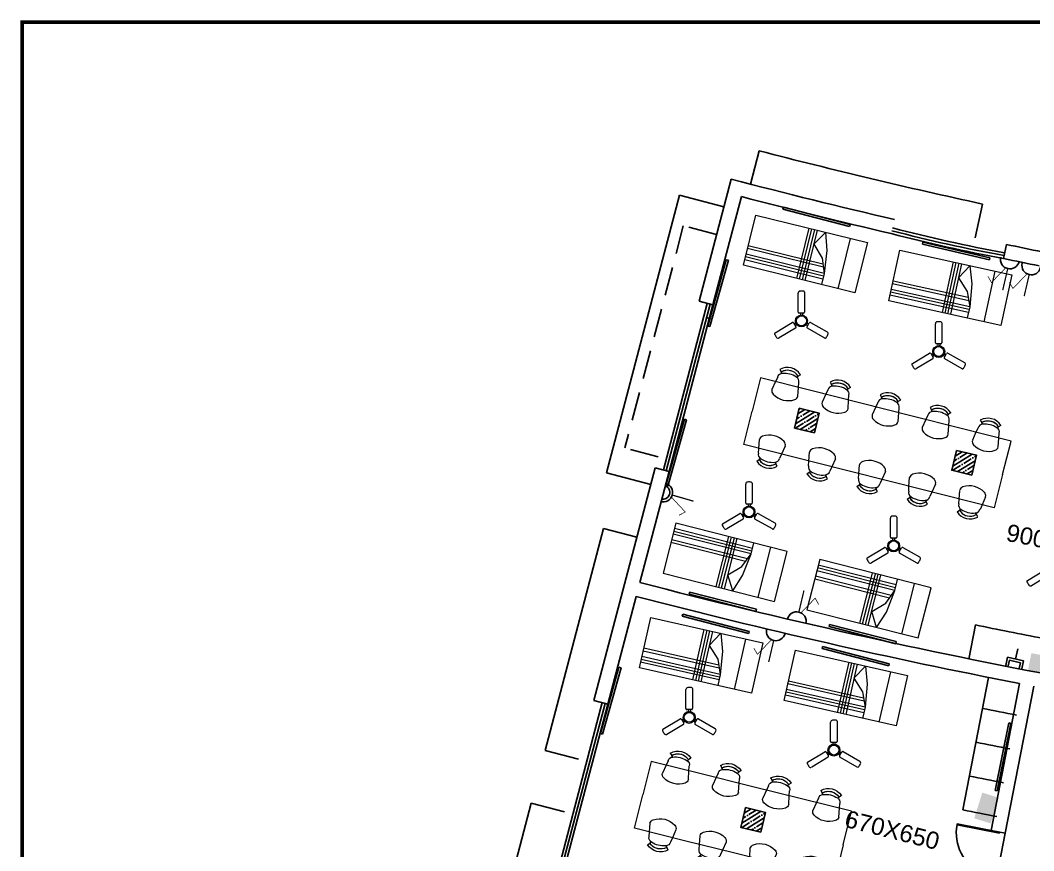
# Model space of a CAD drawing. Header units: inches. Extents: x -221585 to 401252, y -284294 to 332380.
# Drawn here: x 131561 to 133326, y 54636 to 56083 of the extents above; entities that cross this region are included whole.
import ezdxf
from ezdxf.enums import TextEntityAlignment as Align

# ---------------------------------------------------------------- set-up
doc = ezdxf.new("R2010")
doc.units = ezdxf.units.IN
doc.header["$MEASUREMENT"] = 0
doc.linetypes.add('HIDDEN', pattern=[0.375, 0.25, -0.125])
for name, color, linetype in [('A-TEXT', 3, 'Continuous'), ('A_dimension_100', 233, 'Continuous'), ('E-LIGHT', 7, 'Continuous'), ('Power', 7, 'Continuous'), ('UPS', 7, 'Continuous')]:
    doc.layers.add(name, color=color, linetype=linetype)
doc.layers.add('ceilingfan', color=1, linetype='Continuous', lineweight=15)
doc.layers.add('FURN', color=56, linetype='Continuous', lineweight=0)
doc.styles.get("Standard").update_dxf_attribs({"font": 'arial.ttf'})

# ---------------------------------------------------------------- blocks, each defined once
blk = doc.blocks.new('d2')
at = {"color": 1, "ltscale": 8}
for p, q in [((-332.772, -186.458, 9945.752), (-332.753, -186.454, 9945.752)), ((-332.628, -187.194, 9945.752), (-332.772, -186.458, 9945.752)), ((-332.609, -187.19, 9945.752), (-332.753, -186.454, 9945.752)), ((-332.753, -186.454, 9945.752), (-332.753, -186.454, 9945.732)), ((-332.753, -186.454, 9945.732), (-332.753, -186.454, 9945.732)), ((-334.226, -186.743, 9945.752), (-334.206, -186.739, 9945.752)), ((-334.082, -187.479, 9945.752), (-334.226, -186.743, 9945.752)), ((-334.062, -187.475, 9945.752), (-334.206, -186.739, 9945.752)), ((-332.628, -187.194, 9945.752), (-332.609, -187.19, 9945.752)), ((-334.063, -187.577, 9945.752), (-332.589, -187.288, 9945.752)), ((-334.082, -187.479, 9945.752), (-334.062, -187.475, 9945.752))]:
    blk.add_line(p, q, dxfattribs=at)
for centre, start, end in [((-332.628, -187.194, 9945.752), 101.092, 178.0402), ((-334.062, -187.475, 9945.752), 24.1438, 101.092)]:
    blk.add_arc(centre, 0.75, start, end, dxfattribs=at)
blk = doc.blocks.new('A$C25933C84')
at = {"color": 8, "linetype": 'Continuous'}
for p, q in [((0, 0.9), (2, 0.9)), ((0, 0), (0, 0.9)), ((0.3, 0.9), (0.3, 0)), ((0.6, 0.7), (0.6, 0.9)), ((2, 0.9), (2, 0)), ((0.65, 0.3), (0.6, 0.7)), ((0.7, 0.45), (0.6, 0.7)), ((0.9, 0.25), (0.7, 0.45)), ((0.75, 0), (0.65, 0.3)), ((0.75, 0), (0.9, 0.25)), ((2, 0), (0, 0))]:
    blk.add_line(p, q, dxfattribs=at)
at = {"color": 8}
for p, q in [((0.9, 0), (0.9, 0.9)), ((0.95, 0), (0.95, 0.9)), ((1, 0), (1, 0.9)), ((1.05, 0), (1.05, 0.9)), ((0.6, 0.8), (2, 0.8)), ((0.6, 0.75), (2, 0.75)), ((0.6, 0.7), (2, 0.7)), ((0.64, 0.6), (2, 0.6)), ((0.66, 0.55), (2, 0.55))]:
    blk.add_line(p, q, dxfattribs=at)
blk = doc.blocks.new('FREGTET')
at = {"layer": 'FURN', "color": 8}
for p, q in [((-154.66, 109.191, -2766.571), (-154.635, 109.149, -2766.571)), ((-154.66, 109.191, -2766.571), (-154.635, 109.149, -2766.571)), ((-154.617, 109.122, -2766.571), (-154.635, 109.149, -2766.571)), ((-154.617, 109.122, -2766.571), (-154.635, 109.149, -2766.571)), ((-154.369, 109.063, -2766.571), (-154.341, 109.079, -2766.571)), ((-154.369, 109.063, -2766.571), (-154.341, 109.079, -2766.571)), ((-154.3, 109.105, -2766.571), (-154.341, 109.079, -2766.571)), ((-154.3, 109.105, -2766.571), (-154.341, 109.079, -2766.571)), ((-154.994, 109.041, -2766.571), (-155.133, 108.458, -2766.571)), ((-154.118, 108.833, -2766.571), (-154.994, 109.041, -2766.571)), ((-154.732, 108.979, -2766.571), (-154.793, 108.838, -2766.571)), ((-154.698, 109.057, -2766.571), (-154.732, 108.979, -2766.571)), ((-154.698, 109.057, -2766.571), (-154.732, 108.979, -2766.571)), ((-154.331, 108.884, -2766.571), (-154.327, 108.968, -2766.571)), ((-154.331, 108.884, -2766.571), (-154.327, 108.968, -2766.571)), ((-153.784, 108.982, -2766.571), (-153.76, 108.941, -2766.571)), ((-153.784, 108.982, -2766.571), (-153.76, 108.941, -2766.571)), ((-153.742, 108.914, -2766.571), (-153.76, 108.941, -2766.571)), ((-153.742, 108.914, -2766.571), (-153.76, 108.941, -2766.571)), ((-154.34, 108.731, -2766.571), (-154.331, 108.884, -2766.571)), ((-153.243, 108.625, -2766.571), (-154.118, 108.833, -2766.571)), ((-153.856, 108.771, -2766.571), (-153.917, 108.63, -2766.571)), ((-153.822, 108.848, -2766.571), (-153.856, 108.771, -2766.571)), ((-153.822, 108.848, -2766.571), (-153.856, 108.771, -2766.571)), ((-153.493, 108.854, -2766.571), (-153.465, 108.871, -2766.571)), ((-153.493, 108.854, -2766.571), (-153.465, 108.871, -2766.571)), ((-153.425, 108.897, -2766.571), (-153.465, 108.871, -2766.571)), ((-153.425, 108.897, -2766.571), (-153.465, 108.871, -2766.571)), ((-153.456, 108.676, -2766.571), (-153.451, 108.76, -2766.571)), ((-153.456, 108.676, -2766.571), (-153.451, 108.76, -2766.571)), ((-152.908, 108.774, -2766.571), (-152.884, 108.732, -2766.571)), ((-152.908, 108.774, -2766.571), (-152.884, 108.732, -2766.571)), ((-152.866, 108.705, -2766.571), (-152.884, 108.732, -2766.571)), ((-152.866, 108.705, -2766.571), (-152.884, 108.732, -2766.571)), ((-153.464, 108.523, -2766.571), (-153.456, 108.676, -2766.571)), ((-152.367, 108.417, -2766.571), (-153.243, 108.625, -2766.571)), ((-152.98, 108.563, -2766.571), (-153.042, 108.422, -2766.571)), ((-152.946, 108.64, -2766.571), (-152.98, 108.563, -2766.571)), ((-152.946, 108.64, -2766.571), (-152.98, 108.563, -2766.571)), ((-152.618, 108.646, -2766.571), (-152.59, 108.663, -2766.571)), ((-152.618, 108.646, -2766.571), (-152.59, 108.663, -2766.571)), ((-152.549, 108.689, -2766.571), (-152.59, 108.663, -2766.571)), ((-152.549, 108.689, -2766.571), (-152.59, 108.663, -2766.571)), ((-152.58, 108.468, -2766.571), (-152.576, 108.552, -2766.571)), ((-152.58, 108.468, -2766.571), (-152.576, 108.552, -2766.571)), ((-152.033, 108.566, -2766.571), (-152.008, 108.524, -2766.571)), ((-152.033, 108.566, -2766.571), (-152.008, 108.524, -2766.571)), ((-155.271, 107.874, -2766.571), (-155.133, 108.458, -2766.571)), ((-152.589, 108.314, -2766.571), (-152.58, 108.468, -2766.571)), ((-151.491, 108.209, -2766.571), (-152.367, 108.417, -2766.571)), ((-152.071, 108.432, -2766.571), (-152.105, 108.355, -2766.571)), ((-152.071, 108.432, -2766.571), (-152.105, 108.354, -2766.571)), ((-151.991, 108.497, -2766.571), (-152.008, 108.524, -2766.571)), ((-151.991, 108.497, -2766.571), (-152.008, 108.524, -2766.571)), ((-151.742, 108.438, -2766.571), (-151.714, 108.454, -2766.571)), ((-151.742, 108.438, -2766.571), (-151.714, 108.454, -2766.571)), ((-151.674, 108.481, -2766.571), (-151.714, 108.454, -2766.571)), ((-151.674, 108.481, -2766.571), (-151.714, 108.454, -2766.571)), ((-152.105, 108.355, -2766.571), (-152.166, 108.214, -2766.571)), ((-151.713, 108.106, -2766.571), (-151.705, 108.259, -2766.571)), ((-151.705, 108.259, -2766.571), (-151.7, 108.344, -2766.571)), ((-151.705, 108.259, -2766.571), (-151.7, 108.344, -2766.571)), ((-151.63, 107.625, -2766.571), (-151.491, 108.209, -2766.571)), ((-154.396, 107.666, -2766.571), (-155.271, 107.874, -2766.571)), ((-155.009, 107.811, -2766.571), (-155.001, 107.965, -2766.571)), ((-154.547, 107.857, -2766.571), (-154.609, 107.716, -2766.571)), ((-155.014, 107.727, -2766.571), (-155.009, 107.812, -2766.571)), ((-155.014, 107.727, -2766.571), (-155.009, 107.811, -2766.571)), ((-154.609, 107.716, -2766.571), (-154.643, 107.639, -2766.571)), ((-154.609, 107.716, -2766.571), (-154.643, 107.639, -2766.571)), ((-153.52, 107.458, -2766.571), (-154.396, 107.666, -2766.571)), ((-154.133, 107.603, -2766.571), (-154.125, 107.756, -2766.571)), ((-155.04, 107.59, -2766.571), (-154.999, 107.617, -2766.571)), ((-155.04, 107.59, -2766.571), (-154.999, 107.617, -2766.571)), ((-154.971, 107.633, -2766.571), (-154.999, 107.617, -2766.571)), ((-154.971, 107.633, -2766.571), (-154.999, 107.617, -2766.571)), ((-154.723, 107.574, -2766.571), (-154.705, 107.547, -2766.571)), ((-154.723, 107.574, -2766.571), (-154.705, 107.547, -2766.571)), ((-154.681, 107.505, -2766.571), (-154.705, 107.547, -2766.571)), ((-154.681, 107.505, -2766.571), (-154.705, 107.547, -2766.571)), ((-154.138, 107.519, -2766.571), (-154.133, 107.603, -2766.571)), ((-154.138, 107.519, -2766.571), (-154.133, 107.603, -2766.571)), ((-153.733, 107.508, -2766.571), (-153.767, 107.431, -2766.571)), ((-153.733, 107.508, -2766.571), (-153.767, 107.431, -2766.571)), ((-153.672, 107.649, -2766.571), (-153.733, 107.508, -2766.571)), ((-153.258, 107.395, -2766.571), (-153.249, 107.548, -2766.571)), ((-151.63, 107.625, -2766.571), (-151.769, 107.041, -2766.571)), ((-154.164, 107.382, -2766.571), (-154.124, 107.408, -2766.571)), ((-154.164, 107.382, -2766.571), (-154.124, 107.408, -2766.571)), ((-154.096, 107.425, -2766.571), (-154.124, 107.408, -2766.571)), ((-154.096, 107.425, -2766.571), (-154.124, 107.408, -2766.571)), ((-153.847, 107.366, -2766.571), (-153.83, 107.338, -2766.571)), ((-153.847, 107.366, -2766.571), (-153.83, 107.338, -2766.571)), ((-153.805, 107.297, -2766.571), (-153.83, 107.338, -2766.571)), ((-153.805, 107.297, -2766.571), (-153.83, 107.338, -2766.571)), ((-152.645, 107.249, -2766.571), (-153.52, 107.458, -2766.571)), ((-153.262, 107.311, -2766.571), (-153.258, 107.395, -2766.571)), ((-153.262, 107.311, -2766.571), (-153.258, 107.395, -2766.571)), ((-152.796, 107.441, -2766.571), (-152.858, 107.3, -2766.571)), ((-152.382, 107.187, -2766.571), (-152.374, 107.34, -2766.571)), ((-153.289, 107.174, -2766.571), (-153.248, 107.2, -2766.571)), ((-153.289, 107.174, -2766.571), (-153.248, 107.2, -2766.571)), ((-153.22, 107.216, -2766.571), (-153.248, 107.2, -2766.571)), ((-153.22, 107.216, -2766.571), (-153.248, 107.2, -2766.571)), ((-152.972, 107.157, -2766.571), (-152.954, 107.13, -2766.571)), ((-152.972, 107.157, -2766.571), (-152.954, 107.13, -2766.571)), ((-152.858, 107.3, -2766.571), (-152.892, 107.223, -2766.571)), ((-152.858, 107.3, -2766.571), (-152.892, 107.223, -2766.571)), ((-151.769, 107.041, -2766.571), (-152.645, 107.249, -2766.571)), ((-152.387, 107.103, -2766.571), (-152.382, 107.187, -2766.571)), ((-152.387, 107.103, -2766.571), (-152.382, 107.187, -2766.571)), ((-151.921, 107.233, -2766.571), (-151.982, 107.092, -2766.571)), ((-152.93, 107.089, -2766.571), (-152.954, 107.13, -2766.571)), ((-152.93, 107.089, -2766.571), (-152.954, 107.13, -2766.571)), ((-152.413, 106.966, -2766.571), (-152.373, 106.992, -2766.571)), ((-152.413, 106.966, -2766.571), (-152.373, 106.992, -2766.571)), ((-152.345, 107.008, -2766.571), (-152.373, 106.992, -2766.571)), ((-152.345, 107.008, -2766.571), (-152.373, 106.992, -2766.571)), ((-151.982, 107.092, -2766.571), (-152.016, 107.014, -2766.571)), ((-151.982, 107.092, -2766.571), (-152.016, 107.014, -2766.571)), ((-152.096, 106.949, -2766.571), (-152.078, 106.922, -2766.571)), ((-152.096, 106.949, -2766.571), (-152.078, 106.922, -2766.571)), ((-152.054, 106.88, -2766.571), (-152.078, 106.922, -2766.571)), ((-152.054, 106.88, -2766.571), (-152.078, 106.922, -2766.571))]:
    blk.add_line(p, q, dxfattribs=at)
for centre, radius, start, end in [((-154.615, 109.037, -2766.571), 0.0847, 91.5148, 166.6297), ((-154.615, 109.037, -2766.571), 0.0847, 91.5148, 166.6297), ((-154.525, 108.959, -2766.571), 0.268, 33.0269, 120.2325), ((-154.525, 108.959, -2766.571), 0.268, 33.0269, 120.2325), ((-154.525, 108.959, -2766.571), 0.219, 33.0269, 120.2325), ((-154.525, 108.959, -2766.571), 0.219, 46.2775, 120.2325), ((-154.576, 108.746, -2766.571), 0.378, 56.8909, 96.3685), ((-154.576, 108.746, -2766.571), 0.378, 56.8909, 96.3685), ((-154.409, 108.988, -2766.571), 0.0847, 346.6297, 61.7447), ((-154.409, 108.988, -2766.571), 0.0847, 346.6297, 61.7447), ((-153.74, 108.829, -2766.571), 0.0847, 91.5148, 166.6297), ((-153.74, 108.829, -2766.571), 0.0847, 91.5148, 166.6297), ((-153.649, 108.751, -2766.571), 0.268, 33.0269, 120.2325), ((-153.649, 108.751, -2766.571), 0.268, 33.0269, 120.2325), ((-153.649, 108.751, -2766.571), 0.219, 33.0269, 120.2325), ((-153.649, 108.751, -2766.571), 0.219, 46.2775, 120.2325), ((-153.7, 108.538, -2766.571), 0.378, 56.8909, 96.3685), ((-153.7, 108.538, -2766.571), 0.378, 56.8909, 96.3685), ((-154.711, 108.819, -2766.571), 0.0847, 166.6297, 224.3988), ((-154.711, 108.819, -2766.571), 0.0847, 166.6297, 224.3988), ((-154.512, 109.013, -2766.571), 0.363, 224.3988, 288.8607), ((-154.512, 109.013, -2766.571), 0.363, 224.3988, 288.8607), ((-154.422, 108.75, -2766.571), 0.0847, 288.8607, 346.6297), ((-154.422, 108.75, -2766.571), 0.0847, 288.8607, 346.6297), ((-153.534, 108.78, -2766.571), 0.0847, 346.6297, 61.7447), ((-153.534, 108.78, -2766.571), 0.0847, 346.6297, 61.7447), ((-152.774, 108.543, -2766.571), 0.268, 33.0269, 120.2325), ((-152.774, 108.543, -2766.571), 0.268, 33.0269, 120.2325), ((-152.774, 108.543, -2766.571), 0.219, 33.0269, 120.2325), ((-152.774, 108.543, -2766.571), 0.219, 46.2775, 120.2325), ((-153.835, 108.611, -2766.571), 0.0847, 166.6297, 224.3988), ((-153.835, 108.611, -2766.571), 0.0847, 166.6297, 224.3988), ((-153.636, 108.805, -2766.571), 0.363, 224.3988, 288.8607), ((-153.636, 108.805, -2766.571), 0.363, 224.3988, 288.8607), ((-152.864, 108.621, -2766.571), 0.0847, 91.5148, 166.6297), ((-152.864, 108.621, -2766.571), 0.0847, 91.5148, 166.6297), ((-152.824, 108.33, -2766.571), 0.378, 56.8909, 96.3685), ((-152.824, 108.33, -2766.571), 0.378, 56.8909, 96.3685), ((-152.658, 108.572, -2766.571), 0.0847, 346.6297, 61.7447), ((-152.658, 108.572, -2766.571), 0.0847, 346.6297, 61.7447), ((-151.898, 108.335, -2766.571), 0.268, 33.0269, 120.2325), ((-151.898, 108.335, -2766.571), 0.268, 33.0269, 120.2325), ((-151.898, 108.335, -2766.571), 0.219, 33.0269, 120.2325), ((-151.898, 108.335, -2766.571), 0.219, 46.2775, 120.2325), ((-153.547, 108.542, -2766.571), 0.0847, 288.8607, 346.6297), ((-153.547, 108.542, -2766.571), 0.0847, 288.8607, 346.6297), ((-152.959, 108.403, -2766.571), 0.0847, 166.6297, 224.3988), ((-152.959, 108.403, -2766.571), 0.0847, 166.6297, 224.3988), ((-151.988, 108.413, -2766.571), 0.0847, 91.5148, 166.6297), ((-151.988, 108.413, -2766.571), 0.0847, 91.5148, 166.6297), ((-151.949, 108.122, -2766.571), 0.378, 56.8909, 96.3685), ((-151.949, 108.122, -2766.571), 0.378, 56.8909, 96.3685), ((-151.782, 108.364, -2766.571), 0.0847, 346.6297, 61.7447), ((-151.782, 108.364, -2766.571), 0.0847, 346.6297, 61.7447), ((-152.761, 108.597, -2766.571), 0.363, 224.3988, 288.8607), ((-152.761, 108.597, -2766.571), 0.363, 224.3988, 288.8607), ((-152.671, 108.334, -2766.571), 0.0847, 288.8607, 346.6297), ((-152.671, 108.334, -2766.571), 0.0847, 288.8607, 346.6297), ((-152.084, 108.194, -2766.571), 0.0847, 166.6297, 224.3988), ((-152.084, 108.194, -2766.571), 0.0847, 166.6297, 224.3988), ((-154.918, 107.945, -2766.571), 0.0847, 108.8607, 166.6297), ((-154.918, 107.945, -2766.571), 0.0847, 108.8607, 166.6297), ((-154.828, 107.682, -2766.571), 0.363, 44.3988, 108.8607), ((-154.828, 107.682, -2766.571), 0.363, 44.3988, 108.8607), ((-151.885, 108.389, -2766.571), 0.363, 224.3988, 288.8607), ((-151.885, 108.389, -2766.571), 0.363, 224.3988, 288.8607), ((-151.795, 108.126, -2766.571), 0.0847, 288.8607, 346.6297), ((-151.795, 108.126, -2766.571), 0.0847, 288.8607, 346.6297), ((-154.63, 107.876, -2766.571), 0.0847, 346.6297, 44.3988), ((-154.63, 107.876, -2766.571), 0.0847, 346.6297, 44.3988), ((-154.931, 107.707, -2766.571), 0.0847, 166.6297, 241.7447), ((-154.931, 107.707, -2766.571), 0.0847, 166.6297, 241.7447), ((-154.043, 107.737, -2766.571), 0.0847, 108.8607, 166.6297), ((-154.043, 107.737, -2766.571), 0.0847, 108.8607, 166.6297), ((-153.953, 107.474, -2766.571), 0.363, 44.3988, 108.8607), ((-153.953, 107.474, -2766.571), 0.363, 44.3988, 108.8607), ((-153.754, 107.668, -2766.571), 0.0847, 346.6297, 44.3988), ((-153.754, 107.668, -2766.571), 0.0847, 346.6297, 44.3988), ((-154.816, 107.736, -2766.571), 0.268, 213.0269, 300.2325), ((-154.816, 107.736, -2766.571), 0.268, 213.0269, 300.2325), ((-154.816, 107.736, -2766.571), 0.219, 213.0269, 300.2325), ((-154.816, 107.736, -2766.571), 0.219, 213.0269, 286.9819), ((-154.765, 107.949, -2766.571), 0.378, 236.8909, 276.3685), ((-154.765, 107.949, -2766.571), 0.378, 236.8909, 276.3685), ((-154.725, 107.658, -2766.571), 0.0847, 271.5148, 346.6297), ((-154.725, 107.658, -2766.571), 0.0847, 271.5148, 346.6297), ((-154.056, 107.499, -2766.571), 0.0847, 166.6297, 241.7447), ((-154.056, 107.499, -2766.571), 0.0847, 166.6297, 241.7447), ((-153.167, 107.529, -2766.571), 0.0847, 108.8607, 166.6297), ((-153.167, 107.529, -2766.571), 0.0847, 108.8607, 166.6297), ((-153.077, 107.266, -2766.571), 0.363, 44.3988, 108.8607), ((-153.077, 107.266, -2766.571), 0.363, 44.3988, 108.8607), ((-152.879, 107.46, -2766.571), 0.0847, 346.6297, 44.3988), ((-152.879, 107.46, -2766.571), 0.0847, 346.6297, 44.3988), ((-153.94, 107.528, -2766.571), 0.268, 213.0269, 300.2325), ((-153.94, 107.528, -2766.571), 0.268, 213.0269, 300.2325), ((-153.94, 107.528, -2766.571), 0.219, 213.0269, 300.2325), ((-153.94, 107.528, -2766.571), 0.219, 213.0269, 286.9819), ((-153.889, 107.741, -2766.571), 0.378, 236.8909, 276.3685), ((-153.889, 107.741, -2766.571), 0.378, 236.8909, 276.3685), ((-153.85, 107.45, -2766.571), 0.0847, 271.5148, 346.6297), ((-153.85, 107.45, -2766.571), 0.0847, 271.5148, 346.6297), ((-152.291, 107.321, -2766.571), 0.0847, 108.8607, 166.6297), ((-152.291, 107.321, -2766.571), 0.0847, 108.8607, 166.6297), ((-152.202, 107.058, -2766.571), 0.363, 44.3988, 108.8607), ((-152.202, 107.058, -2766.571), 0.363, 44.3988, 108.8607), ((-153.064, 107.32, -2766.571), 0.268, 213.0269, 300.2325), ((-153.064, 107.32, -2766.571), 0.268, 213.0269, 300.2325), ((-153.18, 107.291, -2766.571), 0.0847, 166.6297, 241.7447), ((-153.18, 107.291, -2766.571), 0.0847, 166.6297, 241.7447), ((-153.064, 107.32, -2766.571), 0.219, 213.0269, 300.2325), ((-153.064, 107.32, -2766.571), 0.219, 213.0269, 286.9819), ((-153.014, 107.533, -2766.571), 0.378, 236.8909, 276.3685), ((-153.014, 107.533, -2766.571), 0.378, 236.8909, 276.3685), ((-152.974, 107.242, -2766.571), 0.0847, 271.5148, 346.6297), ((-152.974, 107.242, -2766.571), 0.0847, 271.5148, 346.6297), ((-152.003, 107.252, -2766.571), 0.0847, 346.6297, 44.3988), ((-152.003, 107.252, -2766.571), 0.0847, 346.6297, 44.3988), ((-152.189, 107.112, -2766.571), 0.268, 213.0269, 300.2325), ((-152.189, 107.112, -2766.571), 0.268, 213.0269, 300.2325), ((-152.304, 107.083, -2766.571), 0.0847, 166.6297, 241.7447), ((-152.304, 107.083, -2766.571), 0.0847, 166.6297, 241.7447), ((-152.189, 107.112, -2766.571), 0.219, 213.0269, 300.2325), ((-152.189, 107.112, -2766.571), 0.219, 213.0269, 286.9819), ((-152.138, 107.325, -2766.571), 0.378, 236.8909, 276.3685), ((-152.138, 107.325, -2766.571), 0.378, 236.8909, 276.3685), ((-152.098, 107.034, -2766.571), 0.0847, 271.5148, 346.6297), ((-152.098, 107.034, -2766.571), 0.0847, 271.5148, 346.6297)]:
    blk.add_arc(centre, radius, start, end, dxfattribs=at)
blk = doc.blocks.new('xfggsdr')
at = {"color": 8, "extrusion": (3.15e-14, 5.7e-15, -1), "xscale": 99.99999999999996, "yscale": 99.99999999999996, "zscale": -100, "rotation": 275.7220156941657}
blk.add_blockref('FREGTET', (-154932.6, -31689.1, -276657.1), dxfattribs=at)
at = {"layer": 'FURN', "color": 8, "extrusion": (-1.83e-14, -1.1e-15, -1), "xscale": -99.99999999999996, "yscale": 99.99999999999996, "zscale": -99.99999999999996, "rotation": 261.1379053757277}
for p in [(-146010.8, -15268.6, 0), (-146050.6, -15524, 0)]:
    blk.add_blockref('A$C25933C84', p, dxfattribs=at)
at = {"layer": 'FURN', "color": 8, "extrusion": (1.79e-14, 3.8e-15, -1), "xscale": 99.99999999999994, "yscale": 99.99999999999994, "zscale": -100, "rotation": 83.41111061605987}
for p in [(-145396, -15364.4, 0), (-145425.7, -15621.1, 0)]:
    blk.add_blockref('A$C25933C84', p, dxfattribs=at)
blk = doc.blocks.new('Fan')
at = {"color": 6}
for p, q in [((-5.8, 15.7), (-5.8, 48.4)), ((5.2, 50.1), (5.2, 15.7)), ((3.5, 14), (-4.1, 14)), ((-1.9, 14), (-1.9, 10.8)), ((1.5, 14), (1.5, 10.8)), ((-45.2, -19.5), (-15.9, -1.9)), ((-10.2, -11.4), (-38.2, -28.2)), ((-13.6, -2.5), (-9.7, -9)), ((-12.6, -4.2), (-9.9, -2.6)), ((-10.8, -7.1), (-8.1, -5.5)), ((10.3, -7.3), (7.6, -5.8)), ((12, -4.4), (9.3, -2.8)), ((9.4, -9.1), (13.2, -2.4)), ((39.7, -28.3), (10, -11.4)), ((15.5, -1.8), (43.8, -18))]:
    blk.add_line(p, q, dxfattribs=at)
for centre, radius in [((-0.2, 0.8), 10.2), ((-0.2, 0.9), 8.5)]:
    blk.add_circle(centre, radius, dxfattribs=at)
for centre, radius, start, end in [((-0.2, 0.9), 51, 85.7207, 92.735), ((-2.4, 48.4), 3.4, 92.735, 180), ((3.5, 50.1), 1.7, 0, 85.7207), ((-4.1, 15.7), 1.7, 180, 270), ((3.5, 15.7), 1.7, 270, 0), ((-15, -3.4), 1.7, 30.9808, 120.9808), ((-11.1, -9.9), 1.7, 300.9808, 30.9808), ((10.8, -9.9), 1.7, 150.2708, 240.2708), ((14.6, -3.3), 1.7, 60.2708, 150.2708), ((-44.4, -21), 1.7, 120.9808, 206.3239), ((-0.2, 0.9), 51, 206.3239, 213.3255), ((-40, -25.3), 3.4, 213.3255, 300.9808), ((40.6, -26.9), 1.7, 240.2708, 325.7165), ((-0.2, 0.9), 51, 325.7165, 332.7215), ((42.1, -20.9), 3.4, 332.7215, 60.2708)]:
    blk.add_arc(centre, radius, start, end, dxfattribs=at)
blk = doc.blocks.new('light')
at = {"color": 5}
for p, q in [((112625.2, 38871.2), (112742.5, 38895.9)), ((112743.3, 38892.3), (112625.9, 38867.6)), ((112742.5, 38895.9), (112743.3, 38892.3)), ((112625.9, 38867.6), (112625.2, 38871.2))]:
    blk.add_line(p, q, dxfattribs=at)
blk = doc.blocks.new('ups 6A')
at = {"layer": 'E-LIGHT', "color": 4}
for points, const_width in [([(5905666.9, -1658491.3), (5905670.4, -1658287.3)], 11.7), ([(5905691.6, -1658286), (5905784.8, -1658448.2), (5905830.5, -1658400.8)], 6.64)]:
    blk.add_lwpolyline(points, dxfattribs=dict(at, const_width=const_width))
blk.add_arc((5905671.9, -1658199.8), 87.4, 179.01016, 359.01016, dxfattribs=at)
blk = doc.blocks.new('16A')
at = {"layer": 'E-LIGHT', "color": 1}
for points, const_width in [([(5916857.4, -1642748), (5916860.9, -1642952)], 11.7), ([(5916882, -1642953.3), (5916975.2, -1642791.1), (5917021, -1642838.5)], 6.64)]:
    blk.add_lwpolyline(points, dxfattribs=dict(at, const_width=const_width))
for centre, radius, start, end in [((5916862.4, -1643039.4), 87.4, 0.98984, 180.98984), ((5916863.3, -1643042.7), 64.6, 4.27254, 175.75788)]:
    blk.add_arc(centre, radius, start, end, dxfattribs=at)

msp = doc.modelspace()

# ---------------------------------------------------------------- hatches: boundary and pattern name
at = {"ltscale": 10}
h = msp.add_hatch(dxfattribs=at)
h.set_pattern_fill('ANSI35', color=1, scale=50, angle=-13.2251)
h.set_pattern_definition([(31.774949, (-59786.786, -86345.745), (-6.5823019, 10.6265376), []), (31.774949, (-59778.181, -86347.767), (-6.5823019, 10.6265376), [15.625, -3.125, 0, -3.125])])
h.paths.add_polyline_path([(132943.9, 55364.2), (132952, 55398.7), (132917.5, 55406.9), (132909.3, 55372.3)])
h = msp.add_hatch(dxfattribs=at)
h.set_pattern_fill('ANSI35', color=1, scale=50, angle=-13.2251)
h.set_pattern_definition([(31.774949, (-59512.986, -86419.175), (-6.5823019, 10.6265376), []), (31.774949, (-59504.382, -86421.197), (-6.5823019, 10.6265376), [15.625, -3.125, 0, -3.125])])
h.paths.add_polyline_path([(133217.7, 55290.7), (133225.8, 55325.3), (133191.3, 55333.4), (133183.1, 55298.9)])
h = msp.add_hatch(dxfattribs=at)
h.set_pattern_fill('ANSI35', color=1, scale=50, angle=-13.2251)
h.set_pattern_definition([(31.774949, (-59880.428, -87041.343), (-6.5823019, 10.6265376), []), (31.774949, (-59871.823, -87043.365), (-6.5823019, 10.6265376), [15.625, -3.125, 0, -3.125])])
h.paths.add_polyline_path([(132850.3, 54668.6), (132858.4, 54703.1), (132823.8, 54711.3), (132815.7, 54676.7)])

# ---------------------------------------------------------------- linework, layer by layer
at = {"color": 20, "ltscale": 10}
for p, q in [((132847.5, 55855.4, -0.4), (132832.4, 55797.4, 0)), ((132708.9, 55778.1, 0.4), (132581.5, 55294.6, 0.4)), ((132786.2, 55757.8, 0), (132708.9, 55778.1, 0.4)), ((133236.7, 55762.6, -0.4), (133223.9, 55704, 0)), ((132658.9, 55274.2, 0), (132581.5, 55294.6, 0.4)), ((132576.7, 55197.7, 0.4), (132474.8, 54810.9, 0.4)), ((132576.7, 55197.7, 0.4), (132634.7, 55182.4, 0.4)), ((132474.8, 54810.9, 0.4), (132532.8, 54795.6, 0.4)), ((132450.6, 54719.1, 0.4), (132348.8, 54332.2, 0.4)), ((132450.6, 54719.1, 0.4), (132508.7, 54703.8, 0.4))]:
    msp.add_line(p, q, dxfattribs=at)
at = {"color": 4, "ltscale": 8}
for p, q in [((132799, 55806.1, 0.4), (132743, 55593.4, 0.4)), ((132816.7, 55775.6, 0), (132767, 55587, 0.4)), ((132666.6, 55303.3, 0.4), (132559.8, 54898.1, 0.4)), ((132690.6, 55296.9, 0.4), (132639.7, 55103.5, 0.4)), ((132633.4, 55079.3, 1), (132584, 54891.7, 0.4))]:
    msp.add_line(p, q, dxfattribs=at)
at = {"color": 20, "linetype": 'HIDDEN', "ltscale": 200}
for p, q in [((132715.5, 55724.7, 0.3), (132613.6, 55337.9, 0.3)), ((132773.5, 55709.4, 0), (132715.5, 55724.7, 0.3)), ((132671.6, 55322.6, 0), (132613.6, 55337.9, 0.3))]:
    msp.add_line(p, q, dxfattribs=at)
at = {"color": 4, "ltscale": 10}
for p, q in [((133278.3, 55692.3, 0), (133273.2, 55667.8, 0)), ((132767, 55587, 0.4), (132743, 55593.4, 0.4)), ((132690.6, 55296.9, 0.4), (132666.6, 55303.3, 0.4)), ((133301.2, 54927.5, 0), (133251.6, 54671.5, 0)), ((133325.7, 54922.7, 0), (133276.1, 54666.7, 0)), ((132584, 54891.7, 0.4), (132559.8, 54898.1, 0.4)), ((133197.6, 54682.2, 0), (133197.6, 54682, 0)), ((133251.6, 54671.5, 0), (133276.1, 54666.7, 0))]:
    msp.add_line(p, q, dxfattribs=at)
at = {"color": 1, "ltscale": 8}
for p, q in [((132757.3, 55589.6, 0.4), (132680.9, 55299.5, 0.4)), ((132762.2, 55588.3, 0.4), (132685.8, 55298.2, 0.4)), ((132767, 55587, 0.4), (132690.6, 55296.9, 0.4)), ((132574.3, 54894.3, 0.4), (132497.9, 54604.2, 0.4)), ((132579.2, 54893, 0.4), (132502.8, 54602.9, 0.4)), ((132584, 54891.7, 0.4), (132507.6, 54601.6, 0.4))]:
    msp.add_line(p, q, dxfattribs=at)
at = {"color": 5}
msp.add_line((132760.9, 55563.2, 0.4), (132757.4, 55564.2, 0.4), dxfattribs=at)
at = {"color": 8, "ltscale": 10}
for p, q in [((133212.6, 54969.9, 0), (133224.1, 55029.5, 0)), ((133247.2, 54938.1, 0), (133202.5, 54707.4, 0))]:
    msp.add_line(p, q, dxfattribs=at)
at = {"color": 6, "const_width": 6.3}
msp.add_lwpolyline([(140179.2, 50278.4), (131563.9, 50278.4), (131563.9, 56079.6), (140179.2, 56079.6)], close=True, dxfattribs=at)
at = {"color": 1, "ltscale": 10, "elevation": 0.4}
for points in [[(132917.5, 55406.9), (132952, 55398.7), (132943.9, 55364.2), (132909.3, 55372.3)], [(133191.3, 55333.4), (133225.8, 55325.3), (133217.7, 55290.7), (133183.1, 55298.9)], [(132823.8, 54711.3), (132858.4, 54703.1), (132850.3, 54668.6), (132815.7, 54676.7)]]:
    msp.add_lwpolyline(points, close=True, dxfattribs=at)
at = {"color": 20, "ltscale": 10}
msp.add_arc((135368.3, 65562, -0.4), 10028.5, 255.44206, 257.72798, dxfattribs=at)
at = {"color": 4, "ltscale": 10}
for centre, radius, start, end in [((135368.3, 65562, 0), 10088.5, 255.2456, 256.9098), ((135383.7, 65626.1, 0), 10179.5, 255.39391, 256.9065), ((135368.3, 65562, 0), 10088.5, 258.04397, 258.40372), ((135368.3, 65562, 0), 10113.5, 258.04396, 258.40373), ((135370, 65570.2, 0.8), 10816.9, 255.37976, 259.4231), ((135357.5, 65517.9, -1), 10788.2, 255.37402, 259.01164)]:
    msp.add_arc(centre, radius, start, end, dxfattribs=at)
at = {"color": 1, "ltscale": 8}
for radius in [2670.5, 2665.5, 2660.5]:
    msp.add_arc((133752.7, 58295, 0), radius, 255.3517, 259.6587, dxfattribs=at)
at = {"color": 8, "ltscale": 10}
for radius, start, end in [(10748.5, 258.49285, 259.13253), (10888.5, 258.71098, 259.0267), (10948.5, 258.71271, 259.0267), (11008.5, 258.71442, 259.0267), (11068.5, 258.71611, 259.0267)]:
    msp.add_arc((135368.3, 65562, 0), radius, start, end, dxfattribs=at)
at = {"color": 3, "ltscale": 10}
for points in [[(133321.6, 54980.4, 0.8), (133367.6, 54971.6, 0.8), (133315.9, 54950.9, 0.8), (133362, 54942.1, 0.8)], [(133222.2, 54692.7, 0.4), (133236.2, 54737.5, 0.4), (133250.8, 54683.7, 0.4), (133264.9, 54728.5, 0.4)]]:
    msp.add_solid(points, dxfattribs=at)
at = {"layer": 'A_dimension_100', "color": 3, "ltscale": 0.05, "elevation": 0.4}
for points in [[(133294.2, 54970.1), (133298.1, 54987.8)], [(133277, 54959), (133280.1, 54973.2), (133307.9, 54967.2), (133304.8, 54953)], [(133281.4, 54958.1), (133283.5, 54967.9), (133302.6, 54963.7), (133300.4, 54953.9)]]:
    msp.add_lwpolyline(points, dxfattribs=at)
at = {"layer": 'FURN'}
for p, q in [((132883.8, 55474.5, 0.4), (132886.1, 55470.3, 0.4)), ((132883.8, 55474.5, 0.4), (132886.1, 55470.3, 0.4)), ((132850.1, 55460, 0.4), (132835.4, 55401.9, 0.4)), ((132937.4, 55438, 0.4), (132850.1, 55460, 0.4)), ((132879.8, 55461.1, 0.4), (132876.2, 55453.4, 0.4)), ((132879.8, 55461.1, 0.4), (132876.3, 55453.4, 0.4)), ((132887.9, 55467.5, 0.4), (132886.1, 55470.3, 0.4)), ((132887.9, 55467.5, 0.4), (132886.1, 55470.3, 0.4)), ((132912.6, 55461.3, 0.4), (132915.5, 55462.8, 0.4)), ((132912.6, 55461.3, 0.4), (132915.5, 55462.8, 0.4)), ((132919.5, 55465.4, 0.4), (132915.5, 55462.8, 0.4)), ((132919.5, 55465.4, 0.4), (132915.5, 55462.8, 0.4)), ((132876.3, 55453.4, 0.4), (132869.9, 55439.5, 0.4)), ((132915.1, 55428, 0.4), (132916.1, 55443.3, 0.4)), ((132916.1, 55443.3, 0.4), (132916.7, 55451.8, 0.4)), ((132916.1, 55443.3, 0.4), (132916.7, 55451.8, 0.4)), ((132967, 55439.1, 0.4), (132963.5, 55431.3, 0.4)), ((132967, 55439.1, 0.4), (132963.5, 55431.3, 0.4)), ((132971, 55452.4, 0.4), (132973.4, 55448.2, 0.4)), ((132971, 55452.4, 0.4), (132973.4, 55448.2, 0.4)), ((132975.1, 55445.4, 0.4), (132973.4, 55448.2, 0.4)), ((132975.1, 55445.4, 0.4), (132973.4, 55448.2, 0.4)), ((132999.9, 55439.2, 0.4), (133002.7, 55440.7, 0.4)), ((132999.9, 55439.2, 0.4), (133002.7, 55440.7, 0.4)), ((133006.8, 55443.3, 0.4), (133002.7, 55440.7, 0.4)), ((133006.8, 55443.3, 0.4), (133002.7, 55440.7, 0.4)), ((133024.6, 55415.9, 0.4), (132937.4, 55438, 0.4)), ((132963.5, 55431.3, 0.4), (132957.2, 55417.4, 0.4)), ((133002.3, 55405.9, 0.4), (133003.4, 55421.2, 0.4)), ((133003.4, 55421.2, 0.4), (133004, 55429.7, 0.4)), ((133003.4, 55421.2, 0.4), (133004, 55429.7, 0.4)), ((133058.2, 55430.3, 0.4), (133060.6, 55426.1, 0.4)), ((133058.2, 55430.3, 0.4), (133060.6, 55426.1, 0.4)), ((133062.4, 55423.4, 0.4), (133060.6, 55426.1, 0.4)), ((133062.4, 55423.4, 0.4), (133060.6, 55426.1, 0.4)), ((133094, 55421.2, 0.4), (133089.9, 55418.7, 0.4)), ((133094, 55421.2, 0.4), (133089.9, 55418.7, 0.4)), ((133111.9, 55393.8, 0.4), (133024.6, 55415.9, 0.4)), ((133050.7, 55409.2, 0.4), (133044.4, 55395.3, 0.4)), ((133054.3, 55417, 0.4), (133050.7, 55409.2, 0.4)), ((133054.3, 55417, 0.4), (133050.7, 55409.2, 0.4)), ((133087.1, 55417.1, 0.4), (133089.9, 55418.7, 0.4)), ((133087.1, 55417.1, 0.4), (133089.9, 55418.7, 0.4)), ((133090.6, 55399.2, 0.4), (133091.2, 55407.6, 0.4)), ((133090.6, 55399.2, 0.4), (133091.2, 55407.6, 0.4)), ((133145.5, 55408.2, 0.4), (133147.9, 55404, 0.4)), ((133145.5, 55408.2, 0.4), (133147.9, 55404, 0.4)), ((133149.6, 55401.3, 0.4), (133147.9, 55404, 0.4)), ((133149.6, 55401.3, 0.4), (133147.9, 55404, 0.4)), ((132820.7, 55343.7, 0.4), (132835.4, 55401.9, 0.4)), ((133089.6, 55383.9, 0.4), (133090.6, 55399.2, 0.4)), ((133199.1, 55371.7, 0.4), (133111.9, 55393.8, 0.4)), ((133138, 55387.2, 0.4), (133131.6, 55373.2, 0.4)), ((133141.5, 55394.9, 0.4), (133138, 55387.2, 0.4)), ((133141.5, 55394.9, 0.4), (133138, 55387.1, 0.4)), ((133174.4, 55395, 0.4), (133177.2, 55396.6, 0.4)), ((133174.4, 55395, 0.4), (133177.2, 55396.6, 0.4)), ((133181.3, 55399.1, 0.4), (133177.2, 55396.6, 0.4)), ((133181.3, 55399.1, 0.4), (133177.2, 55396.6, 0.4)), ((133232.7, 55386.1, 0.4), (133235.1, 55381.9, 0.4)), ((133232.7, 55386.1, 0.4), (133235.1, 55381.9, 0.4)), ((133176.8, 55361.8, 0.4), (133177.9, 55377.1, 0.4)), ((133177.9, 55377.1, 0.4), (133178.5, 55385.5, 0.4)), ((133177.9, 55377.1, 0.4), (133178.5, 55385.5, 0.4)), ((133177.9, 55377.1, 0.4), (133178.5, 55385.5, 0.4)), ((133177.9, 55377.1, 0.4), (133178.5, 55385.5, 0.4)), ((133286.3, 55349.6, 0.4), (133199.1, 55371.7, 0.4)), ((133228.7, 55372.8, 0.4), (133225.2, 55365.1, 0.4)), ((133228.7, 55372.8, 0.4), (133225.2, 55365.1, 0.4)), ((133236.9, 55379.2, 0.4), (133235.1, 55381.9, 0.4)), ((133236.9, 55379.2, 0.4), (133235.1, 55381.9, 0.4)), ((133261.6, 55372.9, 0.4), (133264.4, 55374.5, 0.4)), ((133261.6, 55372.9, 0.4), (133264.4, 55374.5, 0.4)), ((133268.5, 55377.1, 0.4), (133264.4, 55374.5, 0.4)), ((133268.5, 55377.1, 0.4), (133264.4, 55374.5, 0.4)), ((132846.8, 55337.1, 0.4), (132847.9, 55352.4, 0.4)), ((133225.2, 55365.1, 0.4), (133218.9, 55351.1, 0.4)), ((133264.1, 55339.7, 0.4), (133265.1, 55355, 0.4)), ((133265.1, 55355, 0.4), (133265.7, 55363.4, 0.4)), ((133265.1, 55355, 0.4), (133265.7, 55363.4, 0.4)), ((132907.9, 55321.6, 0.4), (132820.7, 55343.7, 0.4)), ((132846.2, 55328.7, 0.4), (132846.8, 55337.1, 0.4)), ((132846.2, 55328.7, 0.4), (132846.8, 55337.1, 0.4)), ((132893, 55341, 0.4), (132886.7, 55327, 0.4)), ((133271.6, 55291.4, 0.4), (133286.3, 55349.6, 0.4)), ((132843.4, 55315, 0.4), (132847.5, 55317.6, 0.4)), ((132843.4, 55315, 0.4), (132847.5, 55317.6, 0.4)), ((132850.3, 55319.2, 0.4), (132847.5, 55317.6, 0.4)), ((132850.3, 55319.2, 0.4), (132847.5, 55317.6, 0.4)), ((132886.7, 55327, 0.4), (132883.2, 55319.3, 0.4)), ((132886.7, 55327, 0.4), (132883.2, 55319.3, 0.4)), ((132995.2, 55299.5, 0.4), (132907.9, 55321.6, 0.4)), ((132934, 55315, 0.4), (132935.1, 55330.3, 0.4)), ((132980.3, 55318.9, 0.4), (132973.9, 55304.9, 0.4)), ((132875.1, 55312.9, 0.4), (132876.8, 55310.2, 0.4)), ((132875.1, 55312.9, 0.4), (132876.8, 55310.2, 0.4)), ((132879.2, 55306, 0.4), (132876.8, 55310.2, 0.4)), ((132879.2, 55306, 0.4), (132876.8, 55310.2, 0.4)), ((132933.5, 55306.6, 0.4), (132934, 55315, 0.4)), ((132933.5, 55306.6, 0.4), (132934, 55315, 0.4)), ((132973.9, 55304.9, 0.4), (132970.4, 55297.2, 0.4)), ((132973.9, 55304.9, 0.4), (132970.4, 55297.2, 0.4)), ((133082.4, 55277.4, 0.4), (132995.2, 55299.5, 0.4)), ((133021.3, 55292.9, 0.4), (133022.4, 55308.2, 0.4)), ((132930.6, 55292.9, 0.4), (132934.7, 55295.5, 0.4)), ((132930.6, 55292.9, 0.4), (132934.7, 55295.5, 0.4)), ((132937.6, 55297.1, 0.4), (132934.7, 55295.5, 0.4)), ((132937.6, 55297.1, 0.4), (132934.7, 55295.5, 0.4)), ((132962.3, 55290.8, 0.4), (132964, 55288.1, 0.4)), ((132962.3, 55290.8, 0.4), (132964, 55288.1, 0.4)), ((132966.4, 55283.9, 0.4), (132964, 55288.1, 0.4)), ((132966.4, 55283.9, 0.4), (132964, 55288.1, 0.4)), ((133020.7, 55284.5, 0.4), (133021.3, 55292.9, 0.4)), ((133020.7, 55284.5, 0.4), (133021.3, 55292.9, 0.4)), ((133061.2, 55282.8, 0.4), (133057.7, 55275.1, 0.4)), ((133061.2, 55282.8, 0.4), (133057.7, 55275.1, 0.4)), ((133067.5, 55296.8, 0.4), (133061.2, 55282.8, 0.4)), ((133108.5, 55270.8, 0.4), (133109.6, 55286.1, 0.4)), ((133271.6, 55291.4, 0.4), (133256.9, 55233.3, 0.4)), ((133017.9, 55270.8, 0.4), (133022, 55273.4, 0.4)), ((133017.9, 55270.8, 0.4), (133022, 55273.4, 0.4)), ((133024.8, 55275, 0.4), (133022, 55273.4, 0.4)), ((133024.8, 55275, 0.4), (133022, 55273.4, 0.4)), ((133049.5, 55268.7, 0.4), (133051.3, 55266, 0.4)), ((133049.5, 55268.7, 0.4), (133051.3, 55266, 0.4)), ((133053.7, 55261.8, 0.4), (133051.3, 55266, 0.4)), ((133053.7, 55261.8, 0.4), (133051.3, 55266, 0.4)), ((133256.9, 55233.3, 0.4), (133082.4, 55277.4, 0.4)), ((133108, 55262.4, 0.4), (133108.5, 55270.8, 0.4)), ((133108, 55262.4, 0.4), (133108.5, 55270.8, 0.4)), ((133154.8, 55274.7, 0.4), (133148.4, 55260.7, 0.4)), ((133195.8, 55248.7, 0.4), (133196.8, 55264, 0.4)), ((133105.1, 55248.7, 0.4), (133109.2, 55251.3, 0.4)), ((133105.1, 55248.7, 0.4), (133109.2, 55251.3, 0.4)), ((133112, 55252.9, 0.4), (133109.2, 55251.3, 0.4)), ((133112, 55252.9, 0.4), (133109.2, 55251.3, 0.4)), ((133136.8, 55246.6, 0.4), (133138.5, 55243.9, 0.4)), ((133136.8, 55246.6, 0.4), (133138.5, 55243.9, 0.4)), ((133148.4, 55260.7, 0.4), (133144.9, 55253, 0.4)), ((133148.4, 55260.7, 0.4), (133144.9, 55253, 0.4)), ((133195.2, 55240.3, 0.4), (133195.8, 55248.8, 0.4)), ((133195.2, 55240.3, 0.4), (133195.8, 55248.7, 0.4)), ((133242, 55252.6, 0.4), (133235.7, 55238.6, 0.4)), ((133140.9, 55239.7, 0.4), (133138.5, 55243.9, 0.4)), ((133140.9, 55239.7, 0.4), (133138.5, 55243.9, 0.4)), ((133192.4, 55226.7, 0.4), (133196.5, 55229.2, 0.4)), ((133192.4, 55226.7, 0.4), (133196.5, 55229.2, 0.4)), ((133199.3, 55230.8, 0.4), (133196.5, 55229.2, 0.4)), ((133199.3, 55230.8, 0.4), (133196.5, 55229.2, 0.4)), ((133235.7, 55238.6, 0.4), (133232.2, 55230.9, 0.4)), ((133235.7, 55238.6, 0.4), (133232.2, 55230.9, 0.4)), ((133224, 55224.5, 0.4), (133225.8, 55221.8, 0.4)), ((133224, 55224.5, 0.4), (133225.8, 55221.8, 0.4)), ((133228.2, 55217.6, 0.4), (133225.8, 55221.8, 0.4)), ((133228.2, 55217.6, 0.4), (133225.8, 55221.8, 0.4))]:
    msp.add_line(p, q, dxfattribs=at)
for centre, radius, start, end in [((132896.9, 55451.2, 0.4), 26.8, 32.1889, 119.3946), ((132896.9, 55451.2, 0.4), 26.8, 32.1889, 119.3946), ((132888, 55459.1, 0.4), 8.47, 90.6768, 165.7918), ((132888, 55459.1, 0.4), 8.47, 90.6768, 165.7918), ((132896.9, 55451.2, 0.4), 21.9, 32.1889, 119.3946), ((132896.9, 55451.2, 0.4), 21.9, 45.4396, 119.3946), ((132891.5, 55429.9, 0.4), 37.8, 56.053, 95.5305), ((132891.5, 55429.9, 0.4), 37.8, 56.053, 95.5305), ((132908.5, 55453.9, 0.4), 8.47, 345.7918, 60.9067), ((132908.5, 55453.9, 0.4), 8.47, 345.7918, 60.9067), ((132878.1, 55437.4, 0.4), 8.47, 165.7918, 223.5608), ((132878.1, 55437.4, 0.4), 8.47, 165.7918, 223.5608), ((132975.2, 55437, 0.4), 8.47, 90.6768, 165.7918), ((132975.2, 55437, 0.4), 8.47, 90.6768, 165.7918), ((132984.1, 55429.1, 0.4), 26.8, 32.1889, 119.3946), ((132984.1, 55429.1, 0.4), 26.8, 32.1889, 119.3946), ((132984.1, 55429.1, 0.4), 21.9, 32.1889, 119.3946), ((132984.1, 55429.1, 0.4), 21.9, 45.4396, 119.3946), ((132978.8, 55407.8, 0.4), 37.8, 56.053, 95.5305), ((132978.8, 55407.8, 0.4), 37.8, 56.053, 95.5305), ((132995.7, 55431.8, 0.4), 8.47, 345.7918, 60.9067), ((132995.7, 55431.8, 0.4), 8.47, 345.7918, 60.9067), ((132898.3, 55456.5, 0.4), 36.3, 223.5608, 288.0227), ((132898.3, 55456.5, 0.4), 36.3, 223.5608, 288.0227), ((132906.9, 55430.1, 0.4), 8.47, 288.0227, 345.7918), ((132906.9, 55430.1, 0.4), 8.47, 288.0227, 345.7918), ((133062.5, 55414.9, 0.4), 8.47, 90.6768, 165.7918), ((133062.5, 55414.9, 0.4), 8.47, 90.6768, 165.7918), ((133071.4, 55407, 0.4), 26.8, 32.1889, 119.3946), ((133071.4, 55407, 0.4), 26.8, 32.1889, 119.3946), ((133071.4, 55407, 0.4), 21.9, 32.1889, 119.3946), ((133071.4, 55407, 0.4), 21.9, 45.4396, 119.3946), ((133066, 55385.7, 0.4), 37.8, 56.053, 95.5305), ((133066, 55385.7, 0.4), 37.8, 56.053, 95.5305), ((132965.4, 55415.3, 0.4), 8.47, 165.7918, 223.5608), ((132965.4, 55415.3, 0.4), 8.47, 165.7918, 223.5608), ((132985.5, 55434.5, 0.4), 36.3, 223.5608, 288.0227), ((132985.5, 55434.5, 0.4), 36.3, 223.5608, 288.0227), ((132994.1, 55408, 0.4), 8.47, 288.0227, 345.7918), ((132994.1, 55408, 0.4), 8.47, 288.0227, 345.7918), ((133083, 55409.7, 0.4), 8.47, 345.7918, 60.9067), ((133083, 55409.7, 0.4), 8.47, 345.7918, 60.9067), ((133158.6, 55384.9, 0.4), 26.8, 32.1889, 119.3946), ((133158.6, 55384.9, 0.4), 26.8, 32.1889, 119.3946), ((133158.6, 55384.9, 0.4), 21.9, 32.1889, 119.3946), ((133158.6, 55384.9, 0.4), 21.9, 45.4396, 119.3946), ((133052.6, 55393.2, 0.4), 8.47, 165.7918, 223.5608), ((133052.6, 55393.2, 0.4), 8.47, 165.7918, 223.5608), ((133072.8, 55412.4, 0.4), 36.3, 223.5608, 288.0227), ((133072.8, 55412.4, 0.4), 36.3, 223.5608, 288.0227), ((133149.7, 55392.8, 0.4), 8.47, 90.6768, 165.7918), ((133149.7, 55392.8, 0.4), 8.47, 90.6768, 165.7918), ((133153.3, 55363.6, 0.4), 37.8, 56.053, 95.5305), ((133153.3, 55363.6, 0.4), 37.8, 56.053, 95.5305), ((133170.2, 55387.6, 0.4), 8.47, 345.7918, 60.9067), ((133170.2, 55387.6, 0.4), 8.47, 345.7918, 60.9067), ((133245.9, 55362.8, 0.4), 26.8, 32.1889, 119.3946), ((133245.9, 55362.8, 0.4), 26.8, 32.1889, 119.3946), ((133081.3, 55385.9, 0.4), 8.47, 288.0227, 345.7918), ((133081.3, 55385.9, 0.4), 8.47, 288.0227, 345.7918), ((133139.9, 55371.1, 0.4), 8.47, 165.7918, 223.5608), ((133139.9, 55371.1, 0.4), 8.47, 165.7918, 223.5608), ((133237, 55370.7, 0.4), 8.47, 90.6768, 165.7918), ((133237, 55370.7, 0.4), 8.47, 90.6768, 165.7918), ((133245.9, 55362.8, 0.4), 21.9, 32.1889, 119.3946), ((133245.9, 55362.8, 0.4), 21.9, 45.4396, 119.3946), ((133240.5, 55341.6, 0.4), 37.8, 56.053, 95.5305), ((133240.5, 55341.6, 0.4), 37.8, 56.053, 95.5305), ((133257.5, 55365.5, 0.4), 8.47, 345.7918, 60.9067), ((133257.5, 55365.5, 0.4), 8.47, 345.7918, 60.9067), ((132856.1, 55350.3, 0.4), 8.47, 108.0227, 165.7918), ((132856.1, 55350.3, 0.4), 8.47, 108.0227, 165.7918), ((132864.7, 55323.9, 0.4), 36.3, 43.5608, 108.0227), ((132864.7, 55323.9, 0.4), 36.3, 43.5608, 108.0227), ((133160, 55390.3, 0.4), 36.3, 223.5608, 288.0227), ((133160, 55390.3, 0.4), 36.3, 223.5608, 288.0227), ((133168.6, 55363.8, 0.4), 8.47, 288.0227, 345.7918), ((133168.6, 55363.8, 0.4), 8.47, 288.0227, 345.7918), ((133227.1, 55349, 0.4), 8.47, 165.7918, 223.5608), ((133227.1, 55349, 0.4), 8.47, 165.7918, 223.5608), ((132884.8, 55343, 0.4), 8.47, 345.7918, 43.5608), ((132884.8, 55343, 0.4), 8.47, 345.7918, 43.5608), ((132943.3, 55328.2, 0.4), 8.47, 108.0227, 165.7918), ((132943.3, 55328.2, 0.4), 8.47, 108.0227, 165.7918), ((132951.9, 55301.8, 0.4), 36.3, 43.5608, 108.0227), ((132951.9, 55301.8, 0.4), 36.3, 43.5608, 108.0227), ((133247.2, 55368.2, 0.4), 36.3, 223.5608, 288.0227), ((133247.2, 55368.2, 0.4), 36.3, 223.5608, 288.0227), ((133255.8, 55341.8, 0.4), 8.47, 288.0227, 345.7918), ((133255.8, 55341.8, 0.4), 8.47, 288.0227, 345.7918), ((132854.4, 55326.6, 0.4), 8.47, 165.7918, 240.9067), ((132854.4, 55326.6, 0.4), 8.47, 165.7918, 240.9067), ((132866, 55329.3, 0.4), 21.9, 212.1889, 299.3946), ((132866, 55329.3, 0.4), 21.9, 212.1889, 286.144), ((132871.4, 55350.5, 0.4), 37.8, 236.053, 275.5305), ((132871.4, 55350.5, 0.4), 37.8, 236.053, 275.5305), ((132875, 55321.4, 0.4), 8.47, 270.6768, 345.7918), ((132875, 55321.4, 0.4), 8.47, 270.6768, 345.7918), ((132972.1, 55321, 0.4), 8.47, 345.7918, 43.5608), ((132972.1, 55321, 0.4), 8.47, 345.7918, 43.5608), ((133039.2, 55279.7, 0.4), 36.3, 43.5608, 108.0227), ((133039.2, 55279.7, 0.4), 36.3, 43.5608, 108.0227), ((132866, 55329.3, 0.4), 26.8, 212.1889, 299.3946), ((132866, 55329.3, 0.4), 26.8, 212.1889, 299.3946), ((132941.7, 55304.5, 0.4), 8.47, 165.7918, 240.9067), ((132941.7, 55304.5, 0.4), 8.47, 165.7918, 240.9067), ((133030.6, 55306.1, 0.4), 8.47, 108.0227, 165.7918), ((133030.6, 55306.1, 0.4), 8.47, 108.0227, 165.7918), ((133059.3, 55298.9, 0.4), 8.47, 345.7918, 43.5608), ((133059.3, 55298.9, 0.4), 8.47, 345.7918, 43.5608), ((132953.3, 55307.2, 0.4), 26.8, 212.1889, 299.3946), ((132953.3, 55307.2, 0.4), 26.8, 212.1889, 299.3946), ((132953.3, 55307.2, 0.4), 21.9, 212.1889, 299.3946), ((132953.3, 55307.2, 0.4), 21.9, 212.1889, 286.144), ((132958.7, 55328.4, 0.4), 37.8, 236.053, 275.5305), ((132958.7, 55328.4, 0.4), 37.8, 236.053, 275.5305), ((132962.2, 55299.3, 0.4), 8.47, 270.6768, 345.7918), ((132962.2, 55299.3, 0.4), 8.47, 270.6768, 345.7918), ((133028.9, 55282.4, 0.4), 8.47, 165.7918, 240.9067), ((133028.9, 55282.4, 0.4), 8.47, 165.7918, 240.9067), ((133117.8, 55284, 0.4), 8.47, 108.0227, 165.7918), ((133117.8, 55284, 0.4), 8.47, 108.0227, 165.7918), ((133126.4, 55257.6, 0.4), 36.3, 43.5608, 108.0227), ((133126.4, 55257.6, 0.4), 36.3, 43.5608, 108.0227), ((133146.5, 55276.8, 0.4), 8.47, 345.7918, 43.5608), ((133146.5, 55276.8, 0.4), 8.47, 345.7918, 43.5608), ((133040.5, 55285.1, 0.4), 26.8, 212.1889, 299.3946), ((133040.5, 55285.1, 0.4), 26.8, 212.1889, 299.3946), ((133040.5, 55285.1, 0.4), 21.9, 212.1889, 299.3946), ((133040.5, 55285.1, 0.4), 21.9, 212.1889, 286.144), ((133045.9, 55306.3, 0.4), 37.8, 236.053, 275.5305), ((133045.9, 55306.3, 0.4), 37.8, 236.053, 275.5305), ((133049.4, 55277.2, 0.4), 8.47, 270.6768, 345.7918), ((133049.4, 55277.2, 0.4), 8.47, 270.6768, 345.7918), ((133116.2, 55260.3, 0.4), 8.47, 165.7918, 240.9067), ((133116.2, 55260.3, 0.4), 8.47, 165.7918, 240.9067), ((133205.1, 55262, 0.4), 8.47, 108.0227, 165.7918), ((133205.1, 55262, 0.4), 8.47, 108.0227, 165.7918), ((133213.7, 55235.5, 0.4), 36.3, 43.5608, 108.0227), ((133213.7, 55235.5, 0.4), 36.3, 43.5608, 108.0227), ((133127.8, 55263, 0.4), 26.8, 212.1889, 299.3946), ((133127.8, 55263, 0.4), 26.8, 212.1889, 299.3946), ((133127.8, 55263, 0.4), 21.9, 212.1889, 299.3946), ((133127.8, 55263, 0.4), 21.9, 212.1889, 286.144), ((133133.2, 55284.2, 0.4), 37.8, 236.053, 275.5305), ((133133.2, 55284.2, 0.4), 37.8, 236.053, 275.5305), ((133136.7, 55255.1, 0.4), 8.47, 270.6768, 345.7918), ((133136.7, 55255.1, 0.4), 8.47, 270.6768, 345.7918), ((133233.8, 55254.7, 0.4), 8.47, 345.7918, 43.5608), ((133233.8, 55254.7, 0.4), 8.47, 345.7918, 43.5608), ((133203.4, 55238.2, 0.4), 8.47, 165.7918, 240.9067), ((133203.4, 55238.2, 0.4), 8.47, 165.7918, 240.9067), ((133215, 55240.9, 0.4), 21.9, 212.1889, 299.3946), ((133215, 55240.9, 0.4), 21.9, 212.1889, 286.144), ((133220.4, 55262.2, 0.4), 37.8, 236.053, 275.5305), ((133220.4, 55262.2, 0.4), 37.8, 236.053, 275.5305), ((133223.9, 55233, 0.4), 8.47, 270.6768, 345.7918), ((133223.9, 55233, 0.4), 8.47, 270.6768, 345.7918), ((133215, 55240.9, 0.4), 26.8, 212.1889, 299.3946), ((133215, 55240.9, 0.4), 26.8, 212.1889, 299.3946)]:
    msp.add_arc(centre, radius, start, end, dxfattribs=at)

# ---------------------------------------------------------------- block references
for p, rotation in [((14735.6, 71086.6, 0.4), 333.5662686923698), ((14614.9, 67900, 0.4), 335.079520657725), ((115215.5, -62295.8, 0), 62.49162921984116), ((114980.7, -62549.2, 0), 62.41306842679611), ((14572.5, 70416.2, 0.4), 333.5662686923698), ((14560.2, 70377.7, 0.4), 333.5662686923698), ((14816.1, 70359.9, 0.4), 333.5662686923698), ((14803.8, 70321.4, 0.4), 333.5662686923698), ((114866.9, -62981.4, 0), 62.41306842679611), ((124165.7, -64055.7, 0), 66.58167258194993)]:
    msp.add_blockref('light', p, dxfattribs=dict(rotation=rotation))
at = {"color": 4, "rotation": 68.38167589524045}
msp.add_blockref('xfggsdr', (64865.7, -75116.5, 0), dxfattribs=at)
at = {"color": 1, "xscale": 99.99999999999953, "yscale": 99.99999999999953, "zscale": 99.99999999999953, "rotation": 67.93467197611487}
msp.add_blockref('d2', (128413.2, 92525.6, -994575.2), dxfattribs=at)
at = {"layer": 'ceilingfan', "xscale": 1.02030405060046, "yscale": 1.02030405060046, "zscale": 1.02030405060046}
for p in [(132921.4, 55558.2, 0.4), (133160.5, 55504.8, 0.4), (132830.1, 55225.6, 0.4), (133082, 55166.3, 0.4), (133360.8, 55126.7, 0.4), (132726, 54867.7, 0.4), (132978, 54810.7, 0.4)]:
    msp.add_blockref('Fan', p, dxfattribs=at)
at = {"layer": 'FURN', "extrusion": (-6.1e-15, -1.73e-14, -1), "xscale": -99.99999999999369, "yscale": 100, "zscale": -99.99999999999369, "rotation": 193.8640754104735}
msp.add_blockref('A$C25933C84', (-133036, 55695.4, 0), dxfattribs=at)
at = {"layer": 'FURN', "extrusion": (-5.7e-15, -1.75e-14, -1), "xscale": -99.99999999999261, "yscale": 100, "zscale": -99.99999999999261, "rotation": 192.406316528066}
msp.add_blockref('A$C25933C84', (-133287.9, 55639.2, 0), dxfattribs=at)
at = {"layer": 'FURN', "extrusion": (2.8e-15, 1.81e-14, -1), "xscale": 99.99999999999497, "yscale": 99.99999999999497, "zscale": -99.99999999999996, "rotation": 14.26250048620615}
for p in [(-132874.3, 55070.5, 0), (-133124.7, 55006.8, 0)]:
    msp.add_blockref('A$C25933C84', p, dxfattribs=at)
at = {"layer": 'Power', "xscale": 0.1885885860805314, "yscale": 0.1885885860805314, "zscale": 0.1885885860805314, "rotation": 252.8913823143009}
msp.add_blockref('16A', (757093.4, 1030579.8, 0.4), dxfattribs=at)
at = {"layer": 'UPS', "color": 3, "xscale": -0.1887460698150345, "yscale": 0.1887460698150344, "zscale": 0.1887460698150344}
for p, rotation in [((1290607, 88133.5, 0.4), 345.9232114361159), ((1290644.4, 88123.1, 0.4), 345.9232114361159), ((-1024537.1, 27473.9, 0.4), 165.6803842250062), ((1290199.4, 87485.8, 0.4), 345.9232114361159)]:
    msp.add_blockref('ups 6A', p, dxfattribs=dict(at, rotation=rotation))

# ---------------------------------------------------------------- texts
at = {"layer": 'A-TEXT'}
for s, rotation, p in [('900X700', 348.9285, (133361.1, 55175, 0)), ('670X650', 345.8246, (133079.3, 54672.4, 0))]:
    msp.add_text(s, height=30, rotation=rotation, dxfattribs=at).set_placement(p, align=Align.MIDDLE)

doc.saveas('drawing.dxf')
